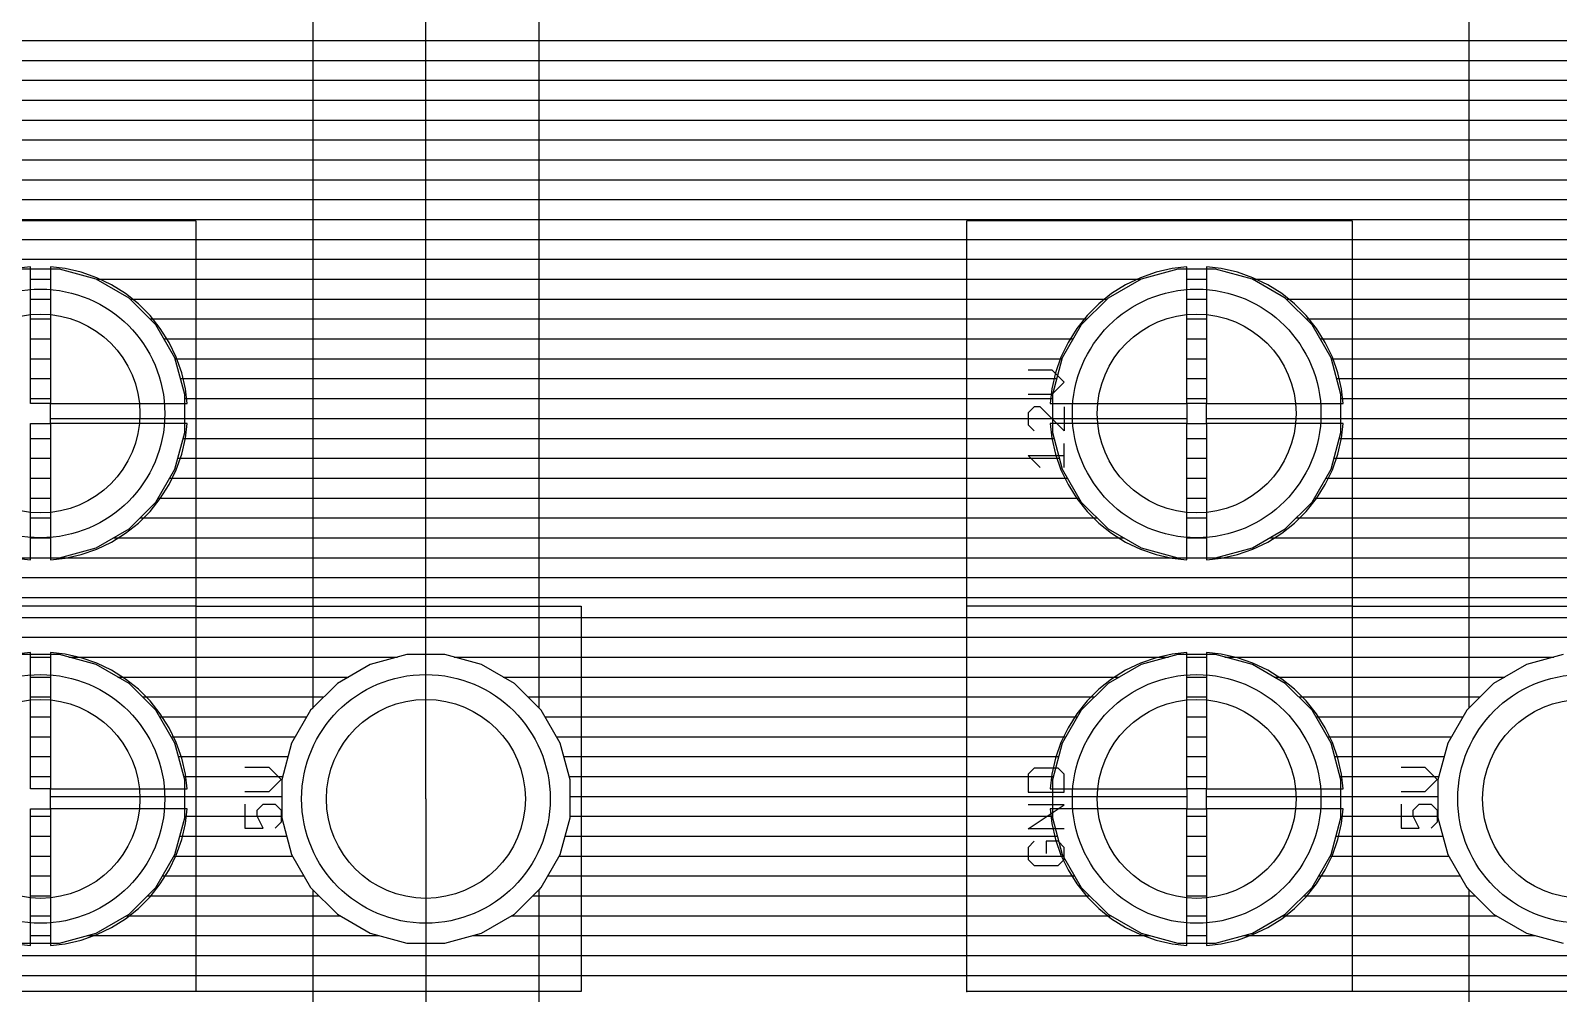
# Model space of a CAD drawing. Extents: x 0 to 5.05, y 0 to 8.75.
# Drawn here: x 3.177 to 4.406, y 4.994 to 5.768 of the extents above; entities that cross this region are included whole.
import ezdxf

# ---------------------------------------------------------------- set-up
doc = ezdxf.new("R2010")
doc.units = 0
for name, color, linetype in [('1', 22, 'CONTINUOUS'), ('16', 175, 'CONTINUOUS'), ('17', 82, 'CONTINUOUS'), ('21', 253, 'CONTINUOUS'), ('23', 7, 'CONTINUOUS'), ('44', 253, 'CONTINUOUS'), ('51', 253, 'CONTINUOUS')]:
    doc.layers.add(name, color=color, linetype=linetype)

# ---------------------------------------------------------------- blocks, each defined once
blk = doc.blocks.new('ROUNDP')
blk.add_circle((0, 0), 0.5)

msp = doc.modelspace()

# ---------------------------------------------------------------- linework, layer by layer
at = {"layer": '1'}
for p, q in [((3.495, 5.15), (3.495, 6.08)), ((3.404, 6.006951), (3.404, 5.223049)), ((3.586, 5.223049), (3.586, 6.006951)), ((0.685134, 5.76), (3.404, 5.76)), ((3.586, 5.76), (5.002, 5.76)), ((0.710049, 5.744), (3.404, 5.744)), ((3.586, 5.744), (5.002, 5.744)), ((0.726049, 5.728), (3.404, 5.728)), ((3.586, 5.728), (5.002, 5.728)), ((0.736036, 5.712), (3.404, 5.712)), ((3.586, 5.712), (5.002, 5.712)), ((0.744106, 5.696), (3.404, 5.696)), ((3.586, 5.696), (5.002, 5.696)), ((0.748393, 5.68), (3.404, 5.68)), ((3.586, 5.68), (5.002, 5.68)), ((0.751, 5.664), (3.404, 5.664)), ((3.586, 5.664), (5.002, 5.664)), ((0.751, 5.648), (3.404, 5.648)), ((3.586, 5.648), (5.002, 5.648)), ((0.748929, 5.632), (3.404, 5.632)), ((3.586, 5.632), (5.002, 5.632)), ((0.744642, 5.616), (3.404, 5.616)), ((3.586, 5.616), (5.002, 5.616)), ((0.737191, 5.6), (3.404, 5.6)), ((3.586, 5.6), (5.002, 5.6)), ((0.727953, 5.584), (3.404, 5.584)), ((3.586, 5.584), (5.002, 5.584)), ((3.177, 5.577845), (3.165203, 5.576516)), ((3.177, 5.468), (3.177, 5.577845)), ((3.177, 5.568), (3.193, 5.568)), ((3.193, 5.577845), (3.193, 5.468)), ((3.204797, 5.576516), (3.193, 5.577845)), ((3.217718, 5.573567), (3.204797, 5.576516)), ((3.230228, 5.569189), (3.217718, 5.573567)), ((3.242169, 5.563439), (3.230228, 5.569189)), ((3.232698, 5.568), (3.404, 5.568)), ((3.586, 5.568), (4.067302, 5.568)), ((4.069772, 5.569189), (4.057831, 5.563439)), ((4.082282, 5.573567), (4.069772, 5.569189)), ((4.095203, 5.576516), (4.082282, 5.573567)), ((4.107, 5.577845), (4.095203, 5.576516)), ((4.107, 5.468), (4.107, 5.577845)), ((4.107, 5.568), (4.123, 5.568)), ((4.123, 5.577845), (4.123, 5.468)), ((4.134797, 5.576516), (4.123, 5.577845)), ((4.147718, 5.573567), (4.134797, 5.576516)), ((4.160228, 5.569189), (4.147718, 5.573567)), ((4.172169, 5.563439), (4.160228, 5.569189)), ((4.162698, 5.568), (5.002, 5.568)), ((3.253391, 5.556388), (3.242169, 5.563439)), ((3.263753, 5.548124), (3.253391, 5.556388)), ((4.046609, 5.556388), (4.036247, 5.548124)), ((4.057831, 5.563439), (4.046609, 5.556388)), ((4.183391, 5.556388), (4.172169, 5.563439)), ((4.193753, 5.548124), (4.183391, 5.556388)), ((3.177, 5.552), (3.193, 5.552)), ((3.258893, 5.552), (3.404, 5.552)), ((3.273124, 5.538753), (3.263753, 5.548124)), ((3.586, 5.552), (4.041107, 5.552)), ((4.036247, 5.548124), (4.026876, 5.538753)), ((4.107, 5.552), (4.123, 5.552)), ((4.188893, 5.552), (5.002, 5.552)), ((4.203124, 5.538753), (4.193753, 5.548124)), ((3.177, 5.536), (3.193, 5.536)), ((3.281388, 5.528391), (3.273124, 5.538753)), ((3.27532, 5.536), (3.404, 5.536)), ((3.586, 5.536), (4.02468, 5.536)), ((4.026876, 5.538753), (4.018612, 5.528391)), ((4.107, 5.536), (4.123, 5.536)), ((4.211388, 5.528391), (4.203124, 5.538753)), ((4.20532, 5.536), (5.002, 5.536)), ((3.177, 5.52), (3.193, 5.52)), ((3.288439, 5.517169), (3.281388, 5.528391)), ((3.28666, 5.52), (3.404, 5.52)), ((3.586, 5.52), (4.01334, 5.52)), ((4.018612, 5.528391), (4.011561, 5.517169)), ((4.107, 5.52), (4.123, 5.52)), ((4.218439, 5.517169), (4.211388, 5.528391)), ((4.21666, 5.52), (5.002, 5.52)), ((3.294189, 5.505228), (3.288439, 5.517169)), ((4.011561, 5.517169), (4.00581, 5.505228)), ((4.224189, 5.505228), (4.218439, 5.517169)), ((3.177, 5.504), (3.193, 5.504)), ((3.298567, 5.492718), (3.294189, 5.505228)), ((3.294619, 5.504), (3.404, 5.504)), ((3.586, 5.504), (4.005381, 5.504)), ((4.00581, 5.505228), (4.001433, 5.492718)), ((4.107, 5.504), (4.123, 5.504)), ((4.228567, 5.492718), (4.224189, 5.505228)), ((4.224619, 5.504), (5.002, 5.504)), ((3.177, 5.488), (3.193, 5.488)), ((3.301516, 5.479797), (3.298567, 5.492718)), ((3.299644, 5.488), (3.404, 5.488)), ((3.586, 5.488), (4.000356, 5.488)), ((4.001433, 5.492718), (3.998484, 5.479797)), ((4.107, 5.488), (4.123, 5.488)), ((4.231516, 5.479797), (4.228567, 5.492718)), ((4.229644, 5.488), (5.002, 5.488)), ((3.177, 5.472), (3.193, 5.472)), ((3.302845, 5.468), (3.301516, 5.479797)), ((3.302394, 5.472), (3.404, 5.472)), ((3.586, 5.472), (3.997605, 5.472)), ((3.998484, 5.479797), (3.997155, 5.468)), ((4.107, 5.472), (4.123, 5.472)), ((4.232845, 5.468), (4.231516, 5.479797)), ((4.232394, 5.472), (5.002, 5.472)), ((3.193, 5.468), (3.177, 5.468)), ((3.193, 5.452), (3.193, 5.468)), ((3.193, 5.468), (3.302845, 5.468)), ((3.997155, 5.468), (4.106999, 5.468)), ((4.106999, 5.468), (4.106999, 5.452)), ((4.123, 5.468), (4.107, 5.468)), ((4.123, 5.452), (4.123, 5.468)), ((4.123, 5.468), (4.232845, 5.468)), ((3.177, 5.342155), (3.177, 5.451999)), ((3.177, 5.451999), (3.193, 5.451999)), ((3.193, 5.456), (3.404, 5.456)), ((3.302845, 5.452), (3.193, 5.452)), ((3.193, 5.451999), (3.193, 5.342155)), ((3.301516, 5.440203), (3.302845, 5.452)), ((3.586, 5.456), (4.106999, 5.456)), ((4.106999, 5.452), (3.997155, 5.452)), ((3.997155, 5.452), (3.998484, 5.440203)), ((4.107, 5.342155), (4.107, 5.451999)), ((4.107, 5.451999), (4.123, 5.451999)), ((4.123, 5.456), (5.002, 5.456)), ((4.232845, 5.452), (4.123, 5.452)), ((4.123, 5.451999), (4.123, 5.342155)), ((4.231516, 5.440203), (4.232845, 5.452)), ((3.177, 5.44), (3.193, 5.44)), ((3.298567, 5.427282), (3.301516, 5.440203)), ((3.30147, 5.44), (3.404, 5.44)), ((3.586, 5.44), (3.99853, 5.44)), ((3.998484, 5.440203), (4.001433, 5.427282)), ((4.107, 5.44), (4.123, 5.44)), ((4.228567, 5.427282), (4.231516, 5.440203)), ((4.23147, 5.44), (5.002, 5.44)), ((3.177, 5.424), (3.193, 5.424)), ((3.294189, 5.414772), (3.298567, 5.427282)), ((3.297418, 5.424), (3.404, 5.424)), ((3.586, 5.424), (4.002581, 5.424)), ((4.001433, 5.427282), (4.00581, 5.414772)), ((4.107, 5.424), (4.123, 5.424)), ((4.224189, 5.414772), (4.228567, 5.427282)), ((4.227418, 5.424), (5.002, 5.424)), ((3.177, 5.408), (3.193, 5.408)), ((3.288439, 5.402831), (3.294189, 5.414772)), ((3.290928, 5.408), (3.404, 5.408)), ((3.586, 5.408), (4.009072, 5.408)), ((4.00581, 5.414772), (4.011561, 5.402831)), ((4.107, 5.408), (4.123, 5.408)), ((4.218439, 5.402831), (4.224189, 5.414772)), ((4.220928, 5.408), (5.002, 5.408)), ((3.281388, 5.391609), (3.288439, 5.402831)), ((4.011561, 5.402831), (4.018612, 5.391609)), ((4.211388, 5.391609), (4.218439, 5.402831)), ((3.177, 5.392), (3.193, 5.392)), ((3.273124, 5.381247), (3.281388, 5.391609)), ((3.281633, 5.392), (3.404, 5.392)), ((3.586, 5.392), (4.018367, 5.392)), ((4.018612, 5.391609), (4.026876, 5.381247)), ((4.107, 5.392), (4.123, 5.392)), ((4.203124, 5.381247), (4.211388, 5.391609)), ((4.211633, 5.392), (5.002, 5.392)), ((3.177, 5.376), (3.193, 5.376)), ((3.253391, 5.363612), (3.263753, 5.371876)), ((3.263753, 5.371876), (3.273124, 5.381247)), ((3.267877, 5.376), (3.404, 5.376)), ((3.586, 5.376), (4.032123, 5.376)), ((4.026876, 5.381247), (4.036247, 5.371876)), ((4.036247, 5.371876), (4.046609, 5.363612)), ((4.107, 5.376), (4.123, 5.376)), ((4.183391, 5.363612), (4.193753, 5.371876)), ((4.193753, 5.371876), (4.203124, 5.381247)), ((4.197877, 5.376), (5.002, 5.376)), ((3.177, 5.36), (3.193, 5.36)), ((3.242169, 5.356561), (3.253391, 5.363612)), ((3.247642, 5.36), (3.404, 5.36)), ((3.586, 5.36), (4.052358, 5.36)), ((4.046609, 5.363612), (4.057831, 5.356561)), ((4.107, 5.36), (4.123, 5.36)), ((4.172169, 5.356561), (4.183391, 5.363612)), ((4.177642, 5.36), (5.002, 5.36)), ((3.204797, 5.343484), (3.217718, 5.346433)), ((3.217718, 5.346433), (3.230228, 5.35081)), ((3.230228, 5.35081), (3.242169, 5.356561)), ((4.057831, 5.356561), (4.069772, 5.35081)), ((4.069772, 5.35081), (4.082282, 5.346433)), ((4.082282, 5.346433), (4.095203, 5.343484)), ((4.134797, 5.343484), (4.147718, 5.346433)), ((4.147718, 5.346433), (4.160228, 5.35081)), ((4.160228, 5.35081), (4.172169, 5.356561)), ((3.165203, 5.343484), (3.177, 5.342155)), ((3.177, 5.344), (3.193, 5.344)), ((3.193, 5.342155), (3.204797, 5.343484)), ((3.207058, 5.344), (3.404, 5.344)), ((3.586, 5.344), (4.092942, 5.344)), ((4.095203, 5.343484), (4.107, 5.342155)), ((4.107, 5.344), (4.123, 5.344)), ((4.123, 5.342155), (4.134797, 5.343484)), ((4.137058, 5.344), (5.002, 5.344)), ((0.750537, 5.328), (3.404, 5.328)), ((3.586, 5.328), (5.002, 5.328)), ((0.74625, 5.312), (3.404, 5.312)), ((3.586, 5.312), (5.002, 5.312)), ((0.740655, 5.296), (3.404, 5.296)), ((3.586, 5.296), (5.002, 5.296)), ((0.731417, 5.28), (3.404, 5.28)), ((3.586, 5.28), (5.002, 5.28)), ((3.200272, 5.266), (3.169728, 5.266)), ((3.229774, 5.258095), (3.200272, 5.266)), ((3.207735, 5.264), (3.404, 5.264)), ((3.586, 5.264), (4.092265, 5.264)), ((4.099728, 5.266), (4.070226, 5.258095)), ((4.130272, 5.266), (4.099728, 5.266)), ((4.159774, 5.258095), (4.130272, 5.266)), ((4.137735, 5.264), (4.402265, 5.264)), ((4.409728, 5.266), (4.380226, 5.258095)), ((3.256226, 5.242823), (3.229774, 5.258095)), ((3.247259, 5.248), (3.404, 5.248)), ((3.586, 5.248), (4.052741, 5.248)), ((4.070226, 5.258095), (4.043774, 5.242823)), ((4.186226, 5.242823), (4.159774, 5.258095)), ((4.177259, 5.248), (4.362741, 5.248)), ((4.380226, 5.258095), (4.353774, 5.242823)), ((3.277823, 5.221226), (3.256226, 5.242823)), ((4.043774, 5.242823), (4.022177, 5.221226)), ((4.207823, 5.221226), (4.186226, 5.242823)), ((4.353774, 5.242823), (4.332177, 5.221226)), ((3.267049, 5.232), (3.404, 5.232)), ((3.586, 5.232), (4.032951, 5.232)), ((4.197049, 5.232), (4.342951, 5.232)), ((3.293095, 5.194774), (3.277823, 5.221226)), ((3.28084, 5.216), (3.39916, 5.216)), ((3.402177, 5.221226), (3.386905, 5.194774)), ((3.404, 5.223049), (3.402177, 5.221226)), ((3.587823, 5.221226), (3.586, 5.223049)), ((3.603095, 5.194774), (3.587823, 5.221226)), ((3.59084, 5.216), (4.01916, 5.216)), ((4.022177, 5.221226), (4.006905, 5.194774)), ((4.223095, 5.194774), (4.207823, 5.221226)), ((4.21084, 5.216), (4.32916, 5.216)), ((4.332177, 5.221226), (4.316905, 5.194774)), ((3.290078, 5.2), (3.389922, 5.2)), ((3.600078, 5.2), (4.009922, 5.2)), ((4.220078, 5.2), (4.319922, 5.2)), ((3.301, 5.165272), (3.293095, 5.194774)), ((3.386905, 5.194774), (3.379, 5.165272)), ((3.611, 5.165272), (3.603095, 5.194774)), ((4.006905, 5.194774), (3.999, 5.165272)), ((4.231, 5.165272), (4.223095, 5.194774)), ((4.316905, 5.194774), (4.309, 5.165272)), ((3.295982, 5.184), (3.384018, 5.184)), ((3.605982, 5.184), (4.004018, 5.184)), ((4.225982, 5.184), (4.314018, 5.184)), ((3.300269, 5.168), (3.379731, 5.168)), ((3.301, 5.134728), (3.301, 5.165272)), ((3.379, 5.165272), (3.379, 5.134728)), ((3.610269, 5.168), (3.999731, 5.168)), ((3.611, 5.134728), (3.611, 5.165272)), ((3.999, 5.165272), (3.999, 5.134728)), ((4.230269, 5.168), (4.309731, 5.168)), ((4.231, 5.134728), (4.231, 5.165272)), ((4.309, 5.165272), (4.309, 5.134728)), ((3.301, 5.152), (3.379, 5.152)), ((3.611, 5.152), (3.999, 5.152)), ((4.231, 5.152), (4.309, 5.152)), ((3.293095, 5.105226), (3.301, 5.134728)), ((3.301, 5.136), (3.379, 5.136)), ((3.379, 5.134728), (3.386905, 5.105226)), ((3.603095, 5.105226), (3.611, 5.134728)), ((3.611, 5.136), (3.999, 5.136)), ((3.999, 5.134728), (4.006905, 5.105226)), ((4.223095, 5.105226), (4.231, 5.134728)), ((4.231, 5.136), (4.309, 5.136)), ((4.309, 5.134728), (4.316905, 5.105226)), ((3.297053, 5.12), (3.382946, 5.12)), ((3.607053, 5.12), (4.002946, 5.12)), ((4.227053, 5.12), (4.312946, 5.12)), ((3.277823, 5.078774), (3.293095, 5.105226)), ((3.292387, 5.104), (3.387613, 5.104)), ((3.386905, 5.105226), (3.402177, 5.078774)), ((3.587823, 5.078774), (3.603095, 5.105226)), ((3.602387, 5.104), (4.007613, 5.104)), ((4.006905, 5.105226), (4.022177, 5.078774)), ((4.207823, 5.078774), (4.223095, 5.105226)), ((4.222387, 5.104), (4.317613, 5.104)), ((4.316905, 5.105226), (4.332177, 5.078774)), ((3.256226, 5.057177), (3.277823, 5.078774)), ((3.283149, 5.088), (3.39685, 5.088)), ((3.402177, 5.078774), (3.423774, 5.057177)), ((3.566226, 5.057177), (3.587823, 5.078774)), ((3.593149, 5.088), (4.01685, 5.088)), ((4.022177, 5.078774), (4.043774, 5.057177)), ((4.186226, 5.057177), (4.207823, 5.078774)), ((4.213149, 5.088), (4.32685, 5.088)), ((4.332177, 5.078774), (4.334, 5.076951)), ((4.334, 5.076951), (4.334, 4.293049)), ((3.271049, 5.072), (3.408951, 5.072)), ((3.581049, 5.072), (4.028951, 5.072)), ((4.201049, 5.072), (4.334, 5.072)), ((3.229774, 5.041905), (3.256226, 5.057177)), ((3.254187, 5.056), (3.425813, 5.056)), ((3.423774, 5.057177), (3.450226, 5.041905)), ((3.539774, 5.041905), (3.566226, 5.057177)), ((3.564187, 5.056), (4.045813, 5.056)), ((4.043774, 5.057177), (4.070226, 5.041905)), ((4.159774, 5.041905), (4.186226, 5.057177)), ((4.184187, 5.056), (4.334, 5.056)), ((3.200272, 5.034), (3.229774, 5.041905)), ((3.222664, 5.04), (3.457336, 5.04)), ((3.450226, 5.041905), (3.479728, 5.034)), ((3.510272, 5.034), (3.539774, 5.041905)), ((3.532664, 5.04), (4.077336, 5.04)), ((4.070226, 5.041905), (4.099728, 5.034)), ((4.130272, 5.034), (4.159774, 5.041905)), ((4.152664, 5.04), (4.334, 5.04)), ((3.169728, 5.034), (3.200272, 5.034)), ((3.479728, 5.034), (3.510272, 5.034)), ((4.099728, 5.034), (4.130272, 5.034)), ((0.751, 5.024), (4.334, 5.024)), ((0.747857, 5.008), (4.334, 5.008))]:
    msp.add_line(p, q, dxfattribs=at)
at = {"layer": '16'}
for p, q in [((4.334, 6.006951), (4.334, 5.223049)), ((0.688927, 5.76), (4.334, 5.76)), ((0.712655, 5.744), (4.334, 5.744)), ((0.727712, 5.728), (4.334, 5.728)), ((0.73852, 5.712), (4.334, 5.712)), ((0.745669, 5.696), (4.334, 5.696)), ((0.750328, 5.68), (4.334, 5.68)), ((0.752733, 5.664), (4.334, 5.664)), ((0.643, 5.648), (4.334, 5.648)), ((0.750785, 5.632), (4.334, 5.632)), ((0.746369, 5.616), (4.334, 5.616)), ((0.739483, 5.6), (4.334, 5.6)), ((0.729307, 5.584), (4.334, 5.584)), ((3.200272, 5.576), (3.169728, 5.576)), ((3.229774, 5.568095), (3.200272, 5.576)), ((3.256226, 5.552823), (3.229774, 5.568095)), ((3.229938, 5.568), (4.070062, 5.568)), ((4.070226, 5.568095), (4.043774, 5.552823)), ((4.099728, 5.576), (4.070226, 5.568095)), ((4.130272, 5.576), (4.099728, 5.576)), ((4.159774, 5.568095), (4.130272, 5.576)), ((4.186226, 5.552823), (4.159774, 5.568095)), ((4.159938, 5.568), (4.334, 5.568)), ((3.277823, 5.531226), (3.256226, 5.552823)), ((3.257049, 5.552), (4.042951, 5.552)), ((4.043774, 5.552823), (4.022177, 5.531226)), ((4.207823, 5.531226), (4.186226, 5.552823)), ((4.187049, 5.552), (4.334, 5.552)), ((3.273049, 5.536), (4.026951, 5.536)), ((3.293095, 5.504774), (3.277823, 5.531226)), ((4.022177, 5.531226), (4.006905, 5.504774)), ((4.203049, 5.536), (4.334, 5.536)), ((4.223095, 5.504774), (4.207823, 5.531226)), ((3.284304, 5.52), (4.015696, 5.52)), ((4.214304, 5.52), (4.334, 5.52)), ((3.301, 5.475272), (3.293095, 5.504774)), ((3.293302, 5.504), (4.006698, 5.504)), ((4.006905, 5.504774), (3.999, 5.475272)), ((4.231, 5.475272), (4.223095, 5.504774)), ((4.223302, 5.504), (4.334, 5.504)), ((3.297589, 5.488), (4.002411, 5.488)), ((4.227589, 5.488), (4.334, 5.488)), ((3.301, 5.444728), (3.301, 5.475272)), ((3.301, 5.472), (3.999, 5.472)), ((3.999, 5.475272), (3.999, 5.444728)), ((4.231, 5.444728), (4.231, 5.475272)), ((4.231, 5.472), (4.334, 5.472)), ((3.293095, 5.415226), (3.301, 5.444728)), ((3.301, 5.456), (3.999, 5.456)), ((3.999, 5.444728), (4.006905, 5.415226)), ((4.223095, 5.415226), (4.231, 5.444728)), ((4.231, 5.456), (4.334, 5.456)), ((3.299733, 5.44), (4.000267, 5.44)), ((4.229733, 5.44), (4.334, 5.44)), ((3.295446, 5.424), (4.004554, 5.424)), ((4.225446, 5.424), (4.334, 5.424)), ((3.277823, 5.388774), (3.293095, 5.415226)), ((3.288923, 5.408), (4.011077, 5.408)), ((4.006905, 5.415226), (4.022177, 5.388774)), ((4.207823, 5.388774), (4.223095, 5.415226)), ((4.218923, 5.408), (4.334, 5.408)), ((3.256226, 5.367177), (3.277823, 5.388774)), ((3.279685, 5.392), (4.020314, 5.392)), ((4.022177, 5.388774), (4.043774, 5.367177)), ((4.186226, 5.367177), (4.207823, 5.388774)), ((4.209685, 5.392), (4.334, 5.392)), ((3.265049, 5.376), (4.034951, 5.376)), ((4.195049, 5.376), (4.334, 5.376)), ((3.229774, 5.351905), (3.256226, 5.367177)), ((3.243795, 5.36), (4.056205, 5.36)), ((4.043774, 5.367177), (4.070226, 5.351905)), ((4.159774, 5.351905), (4.186226, 5.367177)), ((4.173795, 5.36), (4.334, 5.36)), ((3.200272, 5.344), (3.229774, 5.351905)), ((4.070226, 5.351905), (4.099728, 5.344)), ((4.130272, 5.344), (4.159774, 5.351905)), ((3.169728, 5.344), (3.200272, 5.344)), ((3.200272, 5.344), (4.099728, 5.344)), ((4.099728, 5.344), (4.130272, 5.344)), ((4.130272, 5.344), (4.334, 5.344)), ((0.750537, 5.328), (4.334, 5.328)), ((0.74625, 5.312), (4.334, 5.312)), ((0.740655, 5.296), (4.334, 5.296)), ((0.731417, 5.28), (4.334, 5.28)), ((3.177, 5.267845), (3.165203, 5.266516)), ((3.177, 5.158), (3.177, 5.267845)), ((3.177, 5.264), (3.193, 5.264)), ((3.204797, 5.266516), (3.193, 5.267845)), ((3.193, 5.267845), (3.193, 5.158)), ((3.217718, 5.263567), (3.204797, 5.266516)), ((3.21582, 5.264), (3.472265, 5.264)), ((3.230228, 5.259189), (3.217718, 5.263567)), ((3.479728, 5.266), (3.450226, 5.258095)), ((3.510272, 5.266), (3.479728, 5.266)), ((3.539774, 5.258095), (3.510272, 5.266)), ((3.517735, 5.264), (4.08418, 5.264)), ((4.082282, 5.263567), (4.069772, 5.259189)), ((4.095203, 5.266516), (4.082282, 5.263567)), ((4.107, 5.267845), (4.095203, 5.266516)), ((4.107, 5.158), (4.107, 5.267845)), ((4.107, 5.264), (4.123, 5.264)), ((4.134797, 5.266516), (4.123, 5.267845)), ((4.123, 5.267845), (4.123, 5.158)), ((4.147718, 5.263567), (4.134797, 5.266516)), ((4.14582, 5.264), (4.334, 5.264)), ((4.160228, 5.259189), (4.147718, 5.263567)), ((3.177, 5.248), (3.193, 5.248)), ((3.242169, 5.253439), (3.230228, 5.259189)), ((3.253391, 5.246388), (3.242169, 5.253439)), ((3.250825, 5.248), (3.432741, 5.248)), ((3.450226, 5.258095), (3.423774, 5.242823)), ((3.566226, 5.242823), (3.539774, 5.258095)), ((3.557259, 5.248), (4.049175, 5.248)), ((4.057831, 5.253439), (4.046609, 5.246388)), ((4.069772, 5.259189), (4.057831, 5.253439)), ((4.107, 5.248), (4.123, 5.248)), ((4.172169, 5.253439), (4.160228, 5.259189)), ((4.183391, 5.246388), (4.172169, 5.253439)), ((4.180825, 5.248), (4.334, 5.248)), ((3.263753, 5.238124), (3.253391, 5.246388)), ((3.273124, 5.228753), (3.263753, 5.238124)), ((3.423774, 5.242823), (3.402177, 5.221226)), ((3.587823, 5.221226), (3.566226, 5.242823)), ((4.036247, 5.238124), (4.026876, 5.228753)), ((4.046609, 5.246388), (4.036247, 5.238124)), ((4.193753, 5.238124), (4.183391, 5.246388)), ((4.203124, 5.228753), (4.193753, 5.238124)), ((3.177, 5.232), (3.193, 5.232)), ((3.269877, 5.232), (3.412951, 5.232)), ((3.281388, 5.218391), (3.273124, 5.228753)), ((3.577049, 5.232), (4.030123, 5.232)), ((4.026876, 5.228753), (4.018612, 5.218391)), ((4.107, 5.232), (4.123, 5.232)), ((4.199877, 5.232), (4.334, 5.232)), ((4.211388, 5.218391), (4.203124, 5.228753)), ((3.177, 5.216), (3.193, 5.216)), ((3.288439, 5.207169), (3.281388, 5.218391)), ((3.28289, 5.216), (3.39916, 5.216)), ((3.402177, 5.221226), (3.386905, 5.194774)), ((3.603095, 5.194774), (3.587823, 5.221226)), ((3.59084, 5.216), (4.01711, 5.216)), ((4.018612, 5.218391), (4.011561, 5.207169)), ((4.107, 5.216), (4.123, 5.216)), ((4.218439, 5.207169), (4.211388, 5.218391)), ((4.21289, 5.216), (4.32916, 5.216)), ((4.332177, 5.221226), (4.316905, 5.194774)), ((4.334, 5.223049), (4.332177, 5.221226)), ((3.177, 5.2), (3.193, 5.2)), ((3.294189, 5.195228), (3.288439, 5.207169)), ((3.291891, 5.2), (3.389922, 5.2)), ((3.600078, 5.2), (4.008109, 5.2)), ((4.011561, 5.207169), (4.00581, 5.195228)), ((4.107, 5.2), (4.123, 5.2)), ((4.224189, 5.195228), (4.218439, 5.207169)), ((4.221891, 5.2), (4.319922, 5.2)), ((3.298567, 5.182718), (3.294189, 5.195228)), ((3.386905, 5.194774), (3.379, 5.165272)), ((3.611, 5.165272), (3.603095, 5.194774)), ((4.00581, 5.195228), (4.001433, 5.182718)), ((4.228567, 5.182718), (4.224189, 5.195228)), ((4.316905, 5.194774), (4.309, 5.165272)), ((3.177, 5.184), (3.193, 5.184)), ((3.298118, 5.184), (3.384018, 5.184)), ((3.301516, 5.169797), (3.298567, 5.182718)), ((3.605982, 5.184), (4.001882, 5.184)), ((4.001433, 5.182718), (3.998484, 5.169797)), ((4.107, 5.184), (4.123, 5.184)), ((4.228118, 5.184), (4.314018, 5.184)), ((4.231516, 5.169797), (4.228567, 5.182718)), ((3.177, 5.168), (3.193, 5.168)), ((3.302845, 5.158), (3.301516, 5.169797)), ((3.301719, 5.168), (3.379731, 5.168)), ((3.379, 5.165272), (3.379, 5.134728)), ((3.610269, 5.168), (3.998281, 5.168)), ((3.611, 5.134728), (3.611, 5.165272)), ((3.998484, 5.169797), (3.997155, 5.158)), ((4.107, 5.168), (4.123, 5.168)), ((4.232845, 5.158), (4.231516, 5.169797)), ((4.231719, 5.168), (4.309731, 5.168)), ((4.309, 5.165272), (4.309, 5.134728)), ((3.193, 5.158), (3.177, 5.158)), ((3.193, 5.142), (3.193, 5.158)), ((3.193, 5.158), (3.302845, 5.158)), ((3.193, 5.152), (3.379, 5.152)), ((3.495, 5.15), (3.495, 4.22)), ((3.611, 5.152), (4.106999, 5.152)), ((3.997155, 5.158), (4.106999, 5.158)), ((4.106999, 5.158), (4.106999, 5.142)), ((4.123, 5.158), (4.107, 5.158)), ((4.123, 5.142), (4.123, 5.158)), ((4.123, 5.158), (4.232845, 5.158)), ((4.123, 5.152), (4.309, 5.152)), ((3.177, 5.032155), (3.177, 5.141999)), ((3.177, 5.141999), (3.193, 5.141999)), ((3.302845, 5.142), (3.193, 5.142)), ((3.193, 5.141999), (3.193, 5.032155)), ((3.301516, 5.130203), (3.302845, 5.142)), ((4.106999, 5.142), (3.997155, 5.142)), ((3.997155, 5.142), (3.998484, 5.130203)), ((4.107, 5.032155), (4.107, 5.141999)), ((4.107, 5.141999), (4.123, 5.141999)), ((4.232845, 5.142), (4.123, 5.142)), ((4.123, 5.141999), (4.123, 5.032155)), ((4.231516, 5.130203), (4.232845, 5.142)), ((3.177, 5.136), (3.193, 5.136)), ((3.298567, 5.117282), (3.301516, 5.130203)), ((3.302169, 5.136), (3.379, 5.136)), ((3.379, 5.134728), (3.386905, 5.105226)), ((3.603095, 5.105226), (3.611, 5.134728)), ((3.611, 5.136), (3.997831, 5.136)), ((3.998484, 5.130203), (4.001433, 5.117282)), ((4.107, 5.136), (4.123, 5.136)), ((4.228567, 5.117282), (4.231516, 5.130203)), ((4.232169, 5.136), (4.309, 5.136)), ((4.309, 5.134728), (4.316905, 5.105226)), ((3.177, 5.12), (3.193, 5.12)), ((3.294189, 5.104772), (3.298567, 5.117282)), ((3.299187, 5.12), (3.382946, 5.12)), ((3.607053, 5.12), (4.000813, 5.12)), ((4.001433, 5.117282), (4.00581, 5.104772)), ((4.107, 5.12), (4.123, 5.12)), ((4.224189, 5.104772), (4.228567, 5.117282)), ((4.229187, 5.12), (4.312946, 5.12)), ((3.177, 5.104), (3.193, 5.104)), ((3.288439, 5.092831), (3.294189, 5.104772)), ((3.293818, 5.104), (3.387613, 5.104)), ((3.386905, 5.105226), (3.402177, 5.078774)), ((3.587823, 5.078774), (3.603095, 5.105226)), ((3.602387, 5.104), (4.006182, 5.104)), ((4.00581, 5.104772), (4.011561, 5.092831)), ((4.107, 5.104), (4.123, 5.104)), ((4.218439, 5.092831), (4.224189, 5.104772)), ((4.223818, 5.104), (4.317613, 5.104)), ((4.316905, 5.105226), (4.332177, 5.078774)), ((3.281388, 5.081609), (3.288439, 5.092831)), ((4.011561, 5.092831), (4.018612, 5.081609)), ((4.211388, 5.081609), (4.218439, 5.092831)), ((3.177, 5.088), (3.193, 5.088)), ((3.273124, 5.071247), (3.281388, 5.081609)), ((3.285403, 5.088), (3.39685, 5.088)), ((3.402177, 5.078774), (3.404, 5.076951)), ((3.404, 5.076951), (3.404, 4.293049)), ((3.586, 5.076951), (3.587823, 5.078774)), ((3.586, 4.293049), (3.586, 5.076951)), ((3.593149, 5.088), (4.014596, 5.088)), ((4.018612, 5.081609), (4.026876, 5.071247)), ((4.107, 5.088), (4.123, 5.088)), ((4.203124, 5.071247), (4.211388, 5.081609)), ((4.215403, 5.088), (4.32685, 5.088)), ((4.332177, 5.078774), (4.353774, 5.057177)), ((3.177, 5.072), (3.193, 5.072)), ((3.263753, 5.061876), (3.273124, 5.071247)), ((3.273725, 5.072), (3.404, 5.072)), ((3.586, 5.072), (4.026275, 5.072)), ((4.026876, 5.071247), (4.036247, 5.061876)), ((4.107, 5.072), (4.123, 5.072)), ((4.193753, 5.061876), (4.203124, 5.071247)), ((4.203725, 5.072), (4.338951, 5.072)), ((3.177, 5.056), (3.193, 5.056)), ((3.242169, 5.046561), (3.253391, 5.053612)), ((3.253391, 5.053612), (3.263753, 5.061876)), ((3.256385, 5.056), (3.404, 5.056)), ((3.586, 5.056), (4.043615, 5.056)), ((4.036247, 5.061876), (4.046609, 5.053612)), ((4.046609, 5.053612), (4.057831, 5.046561)), ((4.107, 5.056), (4.123, 5.056)), ((4.172169, 5.046561), (4.183391, 5.053612)), ((4.183391, 5.053612), (4.193753, 5.061876)), ((4.186385, 5.056), (4.355813, 5.056)), ((4.353774, 5.057177), (4.380226, 5.041905)), ((3.177, 5.04), (3.193, 5.04)), ((3.217718, 5.036433), (3.230228, 5.04081)), ((3.227912, 5.04), (3.404, 5.04)), ((3.230228, 5.04081), (3.242169, 5.046561)), ((3.586, 5.04), (4.072088, 5.04)), ((4.057831, 5.046561), (4.069772, 5.04081)), ((4.069772, 5.04081), (4.082282, 5.036433)), ((4.107, 5.04), (4.123, 5.04)), ((4.147718, 5.036433), (4.160228, 5.04081)), ((4.157912, 5.04), (4.387336, 5.04)), ((4.160228, 5.04081), (4.172169, 5.046561)), ((4.380226, 5.041905), (4.409728, 5.034)), ((3.165203, 5.033484), (3.177, 5.032155)), ((3.193, 5.032155), (3.204797, 5.033484)), ((3.204797, 5.033484), (3.217718, 5.036433)), ((4.082282, 5.036433), (4.095203, 5.033484)), ((4.095203, 5.033484), (4.107, 5.032155)), ((4.123, 5.032155), (4.134797, 5.033484)), ((4.134797, 5.033484), (4.147718, 5.036433)), ((2.466, 5.024), (3.404, 5.024)), ((3.586, 5.024), (5.002, 5.024)), ((2.466, 5.008), (3.404, 5.008)), ((3.586, 5.008), (5.002, 5.008))]:
    msp.add_line(p, q, dxfattribs=at)
at = {"layer": '21'}
for p, q in [((3.998825, 5.49478), (3.979475, 5.49478)), ((4.0085, 5.485105), (3.998825, 5.49478)), ((3.998825, 5.47543), (4.0085, 5.485105)), ((3.979475, 5.47543), (3.998825, 5.47543)), ((3.984313, 5.465315), (3.979475, 5.460477)), ((3.979475, 5.460477), (3.979475, 5.450803)), ((3.98915, 5.465315), (3.984313, 5.465315)), ((4.0085, 5.445965), (3.98915, 5.465315)), ((4.0085, 5.465315), (4.0085, 5.445965)), ((3.979475, 5.450803), (3.984313, 5.445965)), ((4.0085, 5.4165), (4.0085, 5.43585)), ((3.98915, 5.4165), (3.979475, 5.426175)), ((3.979475, 5.426175), (4.0085, 5.426175)), ((3.368825, 5.175315), (3.349475, 5.175315)), ((3.3785, 5.16564), (3.368825, 5.175315)), ((3.984313, 5.17478), (3.979475, 5.169943)), ((4.003663, 5.17478), (3.984313, 5.17478)), ((4.0085, 5.169943), (4.003663, 5.17478)), ((4.298825, 5.175315), (4.279475, 5.175315)), ((4.3085, 5.16564), (4.298825, 5.175315)), ((3.368825, 5.155965), (3.3785, 5.16564)), ((3.979475, 5.169943), (3.979475, 5.15543)), ((4.0085, 5.15543), (4.0085, 5.169943)), ((4.298825, 5.155965), (4.3085, 5.16564)), ((3.349475, 5.155965), (3.368825, 5.155965)), ((3.979475, 5.15543), (4.0085, 5.15543)), ((4.279475, 5.155965), (4.298825, 5.155965)), ((3.349475, 5.14585), (3.349475, 5.1265)), ((3.35915, 5.141012), (3.363988, 5.14585)), ((3.35915, 5.136175), (3.35915, 5.141012)), ((3.363988, 5.14585), (3.373663, 5.14585)), ((3.373663, 5.14585), (3.3785, 5.141012)), ((3.3785, 5.141012), (3.3785, 5.131337)), ((3.979475, 5.125965), (4.0085, 5.145315)), ((4.0085, 5.145315), (3.979475, 5.145315)), ((4.279475, 5.14585), (4.279475, 5.1265)), ((4.28915, 5.141012), (4.293988, 5.14585)), ((4.28915, 5.136175), (4.28915, 5.141012)), ((4.293988, 5.14585), (4.303663, 5.14585)), ((4.303663, 5.14585), (4.3085, 5.141012)), ((4.3085, 5.141012), (4.3085, 5.131337)), ((3.349475, 5.1265), (3.363988, 5.1265)), ((3.363988, 5.1265), (3.35915, 5.136175)), ((3.3785, 5.131337), (3.373663, 5.1265)), ((4.0085, 5.125965), (3.979475, 5.125965)), ((4.279475, 5.1265), (4.293988, 5.1265)), ((4.293988, 5.1265), (4.28915, 5.136175)), ((4.3085, 5.131337), (4.303663, 5.1265)), ((3.984313, 5.11585), (3.979475, 5.111012)), ((4.003663, 5.11585), (3.993988, 5.11585)), ((3.993988, 5.11585), (3.993988, 5.106175)), ((4.0085, 5.111012), (4.003663, 5.11585)), ((3.979475, 5.111012), (3.979475, 5.101337)), ((3.979475, 5.101337), (3.984313, 5.0965)), ((4.003663, 5.0965), (4.0085, 5.101337)), ((4.0085, 5.101337), (4.0085, 5.111012)), ((3.984313, 5.0965), (4.003663, 5.0965))]:
    msp.add_line(p, q, dxfattribs=at)
at = {"layer": '23'}
msp.add_point((3.93, 4.995), dxfattribs=at)
at = {"layer": '44'}
for centre in [(3.185, 5.46), (4.115, 5.46), (3.185, 5.15), (3.495, 5.15), (4.115, 5.15), (4.425, 5.15)]:
    msp.add_circle(centre, 0.08, dxfattribs=at)
at = {"layer": '51'}
for p, q in [((3.31, 5.615), (3, 5.615)), ((3.31, 5.615), (3.31, 5.305)), ((3.93, 5.305), (3.93, 5.615)), ((4.24, 5.615), (3.93, 5.615)), ((4.24, 5.615), (4.24, 5.305)), ((3.31, 5.305), (3, 5.305)), ((3.31, 5.305), (3.31, 4.995)), ((3.31, 5.305), (3.62, 5.305)), ((3.62, 5.305), (3.62, 4.995)), ((3.93, 4.995), (3.93, 5.305)), ((4.24, 5.305), (3.93, 5.305)), ((4.24, 5.305), (4.24, 4.995)), ((4.24, 5.305), (4.55, 5.305)), ((3.31, 4.995), (3, 4.995)), ((3.62, 4.995), (3.31, 4.995)), ((4.24, 4.995), (3.93, 4.995)), ((4.55, 4.995), (4.24, 4.995))]:
    msp.add_line(p, q, dxfattribs=at)

# ---------------------------------------------------------------- block references
at = {"layer": '17', "xscale": 0.2, "yscale": 0.2}
for p in [(3.185, 5.46), (3.185, 5.46), (4.115, 5.46), (4.115, 5.46)]:
    msp.add_blockref('ROUNDP', p, dxfattribs=at)
at = {"layer": '17', "xscale": 0.2, "yscale": 0.2, "rotation": 90}
for p in [(3.185, 5.15), (3.185, 5.15), (3.495, 5.15), (3.495, 5.15), (4.115, 5.15), (4.115, 5.15), (4.425, 5.15), (4.425, 5.15)]:
    msp.add_blockref('ROUNDP', p, dxfattribs=at)

doc.saveas('drawing.dxf')
